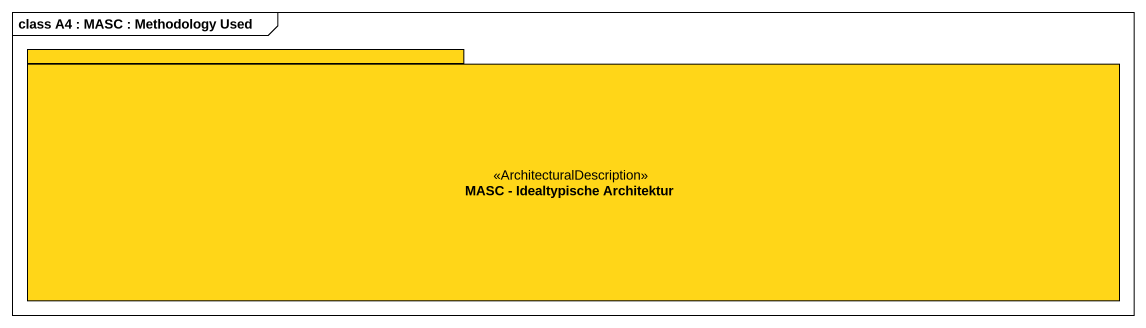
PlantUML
@startuml
mainframe class A4 : MASC : Methodology Used
package "MASC - Idealtypische Architektur" as MASC_Idealtypische <<ArchitecturalDescription>> #FFD618 {
}
@enduml
